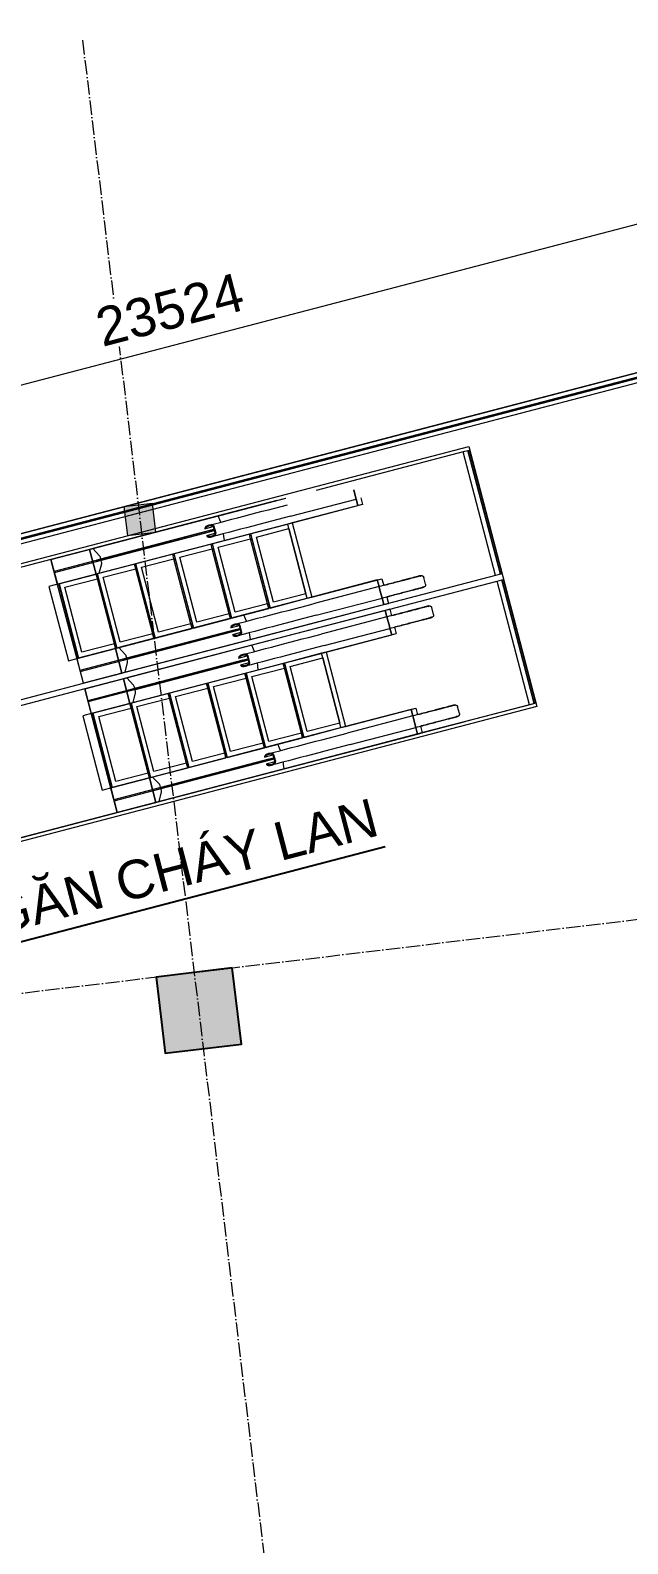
# Model space of a CAD drawing. Header units: millimetres. Extents: x -20211 to 105142, y -25405 to 48204.
# Drawn here: x 56658 to 62880, y 23342 to 39103 of the extents above; entities that cross this region are included whole.
import ezdxf

# ---------------------------------------------------------------- set-up
doc = ezdxf.new("R2010")
doc.units = ezdxf.units.MM
doc.linetypes.add('Grid Line', pattern=[4.2, 3, -0.6, 0, -0.6])
doc.layers.get('Defpoints').update_dxf_attribs({"color": 230})
for name, color, linetype, lineweight in [('CHU', 181, 'Continuous', 5), ('CUA', 31, 'Continuous', 9), ('DIM', 1, 'Continuous', 5), ('NET-CAT', 3, 'Continuous', 15), ('NET-THAY', 2, 'Continuous', 9), ('THIET-BI-1', 26, 'Continuous', 5), ('TRUC', 225, 'Continuous', 5), ('X-COT HAM$0$LC.HA', 8, 'Continuous', 9)]:
    doc.layers.add(name, color=color, linetype=linetype, lineweight=lineweight)
doc.styles.add('Arial_3', font='arial_0.ttf', dxfattribs={"height": 400})
doc.styles.add('TA1', font='arial_0.ttf')
doc.dimstyles.new('D_200_KTx2', dxfattribs={"dimtxt": 400, "dimasz": 300, "dimexe": 300, "dimexo": 300, "dimgap": 160, "dimtad": 1, "dimdec": 0, "dimzin": 9, "dimtxsty": 'TA1', "dimblk": 'ARCHTICK', "dimcen": 1, "dimdle": 300, "dimclrd": 256, "dimclre": 256, "dimclrt": 7, "dimadec": 0, "dimazin": 0, "dimtfac": 1, "dimtdec": 0, "dimtix": 1, "dimtmove": 1, "dimatfit": 3, "dimldrblk": 'ARCHTICK', "dimfxl": 0, "dimtolj": 1, "dimtzin": 0, "dimlwd": -1, "dimlwe": -1, "dimarcsym": 0})

# ---------------------------------------------------------------- blocks, each defined once
blk = doc.blocks.new('_ARCHTICK')
at = {"color": 0, "linetype": 'ByBlock', "const_width": 0.15}
blk.add_lwpolyline([(-0.5, -0.5), (0.5, 0.5)], dxfattribs=at)
blk = doc.blocks.new('*D75')
at = {"layer": 'Defpoints', "color": 0, "transparency": 16777216}
for p in [(69582, 38813), (69961, 37362), (47201, 31415)]:
    blk.add_point(p, dxfattribs=at)
at = {"layer": 'DIM', "transparency": 16777216}
for p, q in [((69885, 37652), (69506, 39103)), ((46532, 32790), (69872, 38889)), ((47125, 31705), (46746, 33156))]:
    blk.add_line(p, q, dxfattribs=at)
at = {"layer": 'DIM', "transparency": 16777216, "xscale": 300, "yscale": 300, "zscale": 300}
for p, rotation in [((69582, 38813), 14.6428708967525), ((46822, 32866), 194.6428708967525)]:
    blk.add_blockref('_ARCHTICK', p, dxfattribs=dict(at, rotation=rotation))
at = {"layer": 'DIM', "color": 7, "transparency": 16777216, "insert": (58110, 36192), "char_height": 400, "attachment_point": 5, "rotation": 14.6429, "style": 'TA1', "bg_fill": 3, "box_fill_scale": 1.1, "bg_fill_color": 256, "bg_fill_true_color": 13158600, "bg_fill_transparency": 0}
blk.add_mtext('\\A1;23524', dxfattribs=at)
blk = doc.blocks.new('escalator')
for p, q in [((8493, -38), (7385, -38)), ((8493, -1370), (8493, -38)), ((8493, -38), (10572, -38)), ((8909, -38), (8493, -38)), ((8493, -38), (8493, -303)), ((8909, -303), (8909, -38)), ((8909, -38), (8909, -303)), ((8944, -38), (8909, -38)), ((8993, -130), (8944, -38)), ((10291, -38), (8944, -38)), ((8997, -163), (8997, -145)), ((10124, -134), (10134, -134)), ((10134, -134), (10214, -134)), ((10214, -134), (10214, -208)), ((10225, -208), (10225, -134)), ((10925, -38), (10291, -38)), ((10572, -38), (11021, -38)), ((10972, -38), (11021, -38)), ((10972, -38), (10972, -38)), ((11021, -38), (11021, -38)), ((11350, -38), (11799, -38)), ((11727, -134), (11727, -208)), ((11727, -208), (11727, -134)), ((11750, -38), (11799, -38)), ((11799, -38), (12949, -38)), ((12931, -1370), (12931, -38)), ((12949, -38), (13000, -38)), ((12982, -38), (12982, -1370)), ((12982, -1370), (12982, -38)), ((13000, -1370), (13000, -38)), ((13000, -38), (13000, -1370)), ((8507, -304), (8402, -304)), ((8402, -304), (8402, -1104)), ((10162, -166), (8493, -166)), ((8493, -166), (8493, -176)), ((8493, -176), (10162, -176)), ((8493, -303), (8909, -303)), ((8507, -1104), (8507, -304)), ((8910, -304), (8510, -304)), ((8510, -304), (8510, -1104)), ((8909, -303), (8944, -303)), ((8910, -304), (8922, -304)), ((8910, -354), (8910, -304)), ((9322, -304), (8922, -304)), ((8922, -304), (8922, -1104)), ((8923, -1104), (8923, -304)), ((8944, -303), (8993, -213)), ((8944, -303), (10291, -303)), ((8957, -178), (8957, -163)), ((8957, -163), (8997, -163)), ((8997, -178), (8957, -178)), ((8997, -163), (10214, -163)), ((8997, -197), (8997, -178)), ((10214, -178), (8997, -178)), ((9322, -304), (9334, -304)), ((9322, -354), (9322, -304)), ((9734, -304), (9334, -304)), ((9334, -304), (9334, -1104)), ((9336, -1104), (9336, -304)), ((9734, -304), (9747, -304)), ((9734, -354), (9734, -304)), ((10147, -304), (9747, -304)), ((9747, -304), (9747, -1104)), ((9748, -1104), (9748, -304)), ((10134, -208), (10124, -208)), ((10214, -208), (10134, -208)), ((10147, -304), (10159, -304)), ((10147, -354), (10147, -304)), ((10559, -304), (10159, -304)), ((10159, -304), (10159, -1104)), ((10161, -1104), (10161, -304)), ((10162, -176), (10162, -166)), ((10162, -166), (10213, -166)), ((10213, -176), (10162, -176)), ((10291, -303), (10925, -303)), ((10559, -304), (10572, -304)), ((10559, -354), (10559, -304)), ((10972, -304), (10572, -304)), ((10572, -304), (10572, -1104)), ((10573, -1104), (10573, -304)), ((10925, -303), (11727, -303)), ((11021, -304), (10972, -304)), ((10972, -354), (10972, -304)), ((11019, -233), (11727, -233)), ((11777, -304), (11021, -304)), ((11021, -304), (11021, -1104)), ((11727, -208), (11727, -233)), ((11727, -233), (11727, -208)), ((11727, -233), (11727, -303)), ((11727, -303), (11727, -233)), ((11777, -303), (11727, -303)), ((11777, -232), (11777, -303)), ((8560, -1054), (8560, -354)), ((8560, -354), (8910, -354)), ((8910, -1054), (8910, -354)), ((8972, -1054), (8972, -354)), ((8972, -354), (9322, -354)), ((9322, -1054), (9322, -354)), ((9385, -1054), (9385, -354)), ((9385, -354), (9734, -354)), ((9734, -1054), (9734, -354)), ((9797, -1054), (9797, -354)), ((9797, -354), (10147, -354)), ((10147, -1054), (10147, -354)), ((10209, -1054), (10209, -354)), ((10209, -354), (10559, -354)), ((10559, -1054), (10559, -354)), ((10622, -1054), (10622, -354)), ((10622, -354), (10972, -354)), ((10972, -1054), (10972, -354)), ((10972, -354), (10972, -1054)), ((10972, -1054), (10972, -354)), ((8910, -1054), (8560, -1054)), ((8910, -1104), (8910, -1054)), ((9322, -1054), (8972, -1054)), ((9322, -1104), (9322, -1054)), ((9734, -1054), (9385, -1054)), ((9734, -1104), (9734, -1054)), ((10147, -1054), (9797, -1054)), ((10147, -1104), (10147, -1054)), ((10559, -1054), (10209, -1054)), ((10559, -1104), (10559, -1054)), ((10972, -1054), (10622, -1054)), ((10972, -1104), (10972, -1054)), ((8402, -1104), (8507, -1104)), ((8909, -1104), (8493, -1104)), ((8493, -1104), (8493, -1369)), ((10162, -1232), (8493, -1232)), ((8493, -1232), (8493, -1242)), ((8493, -1242), (10162, -1242)), ((8510, -1104), (8910, -1104)), ((8909, -1369), (8909, -1104)), ((8909, -1104), (8909, -1369)), ((8944, -1104), (8909, -1104)), ((8922, -1104), (8910, -1104)), ((8922, -1104), (9322, -1104)), ((8993, -1195), (8944, -1104)), ((10291, -1104), (8944, -1104)), ((8957, -1244), (8957, -1229)), ((8957, -1229), (8997, -1229)), ((8997, -1244), (8957, -1244)), ((8997, -1229), (8997, -1211)), ((8997, -1229), (10214, -1229)), ((8997, -1263), (8997, -1244)), ((10214, -1244), (8997, -1244)), ((9334, -1104), (9322, -1104)), ((9334, -1104), (9734, -1104)), ((9747, -1104), (9734, -1104)), ((9747, -1104), (10147, -1104)), ((10124, -1200), (10134, -1200)), ((10134, -1200), (10214, -1200)), ((10159, -1104), (10147, -1104)), ((10159, -1104), (10559, -1104)), ((10162, -1242), (10162, -1232)), ((10162, -1232), (10213, -1232)), ((10213, -1242), (10162, -1242)), ((10214, -1200), (10214, -1274)), ((10225, -1274), (10225, -1200)), ((10925, -1104), (10291, -1104)), ((10572, -1104), (10559, -1104)), ((10572, -1104), (10972, -1104)), ((11727, -1104), (10925, -1104)), ((10972, -1104), (11021, -1104)), ((11727, -1175), (11019, -1175)), ((11021, -1104), (11762, -1104)), ((11727, -1104), (11727, -1175)), ((11727, -1175), (11727, -1104)), ((11727, -1104), (11777, -1104)), ((11727, -1175), (11727, -1200)), ((11727, -1200), (11727, -1175)), ((11727, -1200), (11727, -1274)), ((11727, -1274), (11727, -1200)), ((11777, -1104), (11777, -1176)), ((12202, -1274), (12202, -1200)), ((7385, -1370), (8493, -1370)), ((8493, -1369), (8909, -1369)), ((10572, -1370), (8493, -1370)), ((8909, -1369), (8944, -1369)), ((8944, -1369), (8993, -1278)), ((8944, -1369), (10291, -1369)), ((10134, -1274), (10124, -1274)), ((10214, -1274), (10134, -1274)), ((10291, -1369), (10925, -1369)), ((11762, -1370), (10572, -1370)), ((10925, -1369), (11727, -1369)), ((11019, -1299), (11727, -1299)), ((11727, -1274), (11727, -1299)), ((11727, -1299), (11727, -1274)), ((11727, -1299), (11727, -1369)), ((11727, -1369), (11727, -1299)), ((11727, -1369), (11777, -1369)), ((12931, -1370), (11762, -1370)), ((11777, -1301), (11777, -1369)), ((12982, -1370), (12931, -1370)), ((13000, -1370), (12982, -1370)), ((8493, -1430), (7385, -1430)), ((8493, -2762), (8493, -1430)), ((8493, -1430), (10572, -1430)), ((8909, -1431), (8493, -1431)), ((8493, -1431), (8493, -1696)), ((10162, -1558), (8493, -1558)), ((8493, -1558), (8493, -1568)), ((8493, -1568), (10162, -1568)), ((8909, -1696), (8909, -1431)), ((8909, -1431), (8909, -1696)), ((8944, -1431), (8909, -1431)), ((8993, -1522), (8944, -1431)), ((10291, -1431), (8944, -1431)), ((8957, -1571), (8957, -1556)), ((8957, -1556), (8997, -1556)), ((8997, -1571), (8957, -1571)), ((8997, -1556), (8997, -1537)), ((8997, -1556), (10214, -1556)), ((8997, -1589), (8997, -1571)), ((10214, -1571), (8997, -1571)), ((10124, -1526), (10134, -1526)), ((10134, -1526), (10214, -1526)), ((10162, -1568), (10162, -1558)), ((10162, -1558), (10213, -1558)), ((10213, -1568), (10162, -1568)), ((10214, -1526), (10214, -1600)), ((10225, -1600), (10225, -1526)), ((10925, -1431), (10291, -1431)), ((10572, -1430), (11762, -1430)), ((11727, -1431), (10925, -1431)), ((11727, -1501), (11019, -1501)), ((11727, -1431), (11727, -1501)), ((11727, -1501), (11727, -1431)), ((11777, -1431), (11727, -1431)), ((11727, -1501), (11727, -1526)), ((11727, -1526), (11727, -1501)), ((11727, -1526), (11727, -1600)), ((11727, -1600), (11727, -1526)), ((11762, -1430), (12931, -1430)), ((11777, -1431), (11777, -1502)), ((12202, -1600), (12202, -1526)), ((12931, -1430), (12982, -1430)), ((12931, -2762), (12931, -1430)), ((12982, -1430), (12982, -2762)), ((12982, -2762), (12982, -1430)), ((12982, -1430), (13000, -1430)), ((13000, -2762), (13000, -1430)), ((13000, -1430), (13000, -2762)), ((8507, -1696), (8402, -1696)), ((8402, -1696), (8402, -2496)), ((8493, -1696), (8909, -1696)), ((8507, -2496), (8507, -1696)), ((8910, -1696), (8510, -1696)), ((8510, -1696), (8510, -2496)), ((8909, -1696), (8944, -1696)), ((8910, -1696), (8922, -1696)), ((8910, -1746), (8910, -1696)), ((9322, -1696), (8922, -1696)), ((8922, -1696), (8922, -2496)), ((8923, -2496), (8923, -1696)), ((8944, -1696), (8993, -1605)), ((8944, -1696), (10291, -1696)), ((9322, -1696), (9334, -1696)), ((9322, -1746), (9322, -1696)), ((9734, -1696), (9334, -1696)), ((9334, -1696), (9334, -2496)), ((9336, -2496), (9336, -1696)), ((9734, -1696), (9747, -1696)), ((9734, -1746), (9734, -1696)), ((10147, -1696), (9747, -1696)), ((9747, -1696), (9747, -2496)), ((9748, -2496), (9748, -1696)), ((10134, -1600), (10124, -1600)), ((10214, -1600), (10134, -1600)), ((10147, -1696), (10159, -1696)), ((10147, -1746), (10147, -1696)), ((10559, -1696), (10159, -1696)), ((10159, -1696), (10159, -2496)), ((10161, -2496), (10161, -1696)), ((10291, -1696), (10925, -1696)), ((10559, -1696), (10572, -1696)), ((10559, -1746), (10559, -1696)), ((10972, -1696), (10572, -1696)), ((10572, -1696), (10572, -2496)), ((10573, -2496), (10573, -1696)), ((10925, -1696), (11727, -1696)), ((11021, -1696), (10972, -1696)), ((10972, -1746), (10972, -1696)), ((11019, -1625), (11727, -1625)), ((11762, -1696), (11021, -1696)), ((11021, -1696), (11021, -2496)), ((11727, -1600), (11727, -1625)), ((11727, -1625), (11727, -1600)), ((11727, -1625), (11727, -1696)), ((11727, -1696), (11727, -1625)), ((11777, -1696), (11727, -1696)), ((11777, -1624), (11777, -1696)), ((8560, -2446), (8560, -1746)), ((8560, -1746), (8910, -1746)), ((8910, -2446), (8910, -1746)), ((8972, -2446), (8972, -1746)), ((8972, -1746), (9322, -1746)), ((9322, -2446), (9322, -1746)), ((9385, -2446), (9385, -1746)), ((9385, -1746), (9734, -1746)), ((9734, -2446), (9734, -1746)), ((9797, -2446), (9797, -1746)), ((9797, -1746), (10147, -1746)), ((10147, -2446), (10147, -1746)), ((10209, -2446), (10209, -1746)), ((10209, -1746), (10559, -1746)), ((10559, -2446), (10559, -1746)), ((10622, -2446), (10622, -1746)), ((10622, -1746), (10972, -1746)), ((10972, -2446), (10972, -1746)), ((10972, -1746), (10972, -2446)), ((10972, -2446), (10972, -1746)), ((8402, -2496), (8507, -2496)), ((8909, -2497), (8493, -2497)), ((8493, -2497), (8493, -2762)), ((8510, -2496), (8910, -2496)), ((8910, -2446), (8560, -2446)), ((8909, -2762), (8909, -2497)), ((8909, -2497), (8909, -2762)), ((8944, -2497), (8909, -2497)), ((8910, -2496), (8910, -2446)), ((8922, -2496), (8910, -2496)), ((8922, -2496), (9322, -2496)), ((8993, -2587), (8944, -2497)), ((10291, -2497), (8944, -2497)), ((9322, -2446), (8972, -2446)), ((9322, -2496), (9322, -2446)), ((9334, -2496), (9322, -2496)), ((9334, -2496), (9734, -2496)), ((9734, -2446), (9385, -2446)), ((9734, -2496), (9734, -2446)), ((9747, -2496), (9734, -2496)), ((9747, -2496), (10147, -2496)), ((10147, -2446), (9797, -2446)), ((10147, -2496), (10147, -2446)), ((10159, -2496), (10147, -2496)), ((10159, -2496), (10559, -2496)), ((10559, -2446), (10209, -2446)), ((10925, -2497), (10291, -2497)), ((10559, -2496), (10559, -2446)), ((10572, -2496), (10559, -2496)), ((10572, -2496), (10972, -2496)), ((10972, -2446), (10622, -2446)), ((11727, -2497), (10925, -2497)), ((10972, -2496), (10972, -2446)), ((10972, -2496), (11021, -2496)), ((11021, -2496), (11777, -2496)), ((11727, -2497), (11727, -2567)), ((11727, -2567), (11727, -2497)), ((11727, -2497), (11777, -2497)), ((11777, -2497), (11777, -2568)), ((10162, -2624), (8493, -2624)), ((8493, -2624), (8493, -2634)), ((8493, -2634), (10162, -2634)), ((8944, -2762), (8993, -2670)), ((8957, -2637), (8957, -2622)), ((8957, -2622), (8997, -2622)), ((8997, -2637), (8957, -2637)), ((8997, -2622), (8997, -2603)), ((8997, -2622), (10214, -2622)), ((8997, -2655), (8997, -2637)), ((10214, -2637), (8997, -2637)), ((10124, -2592), (10134, -2592)), ((10134, -2666), (10124, -2666)), ((10134, -2592), (10214, -2592)), ((10214, -2666), (10134, -2666)), ((10162, -2634), (10162, -2624)), ((10162, -2624), (10213, -2624)), ((10213, -2634), (10162, -2634)), ((10214, -2592), (10214, -2666)), ((10225, -2666), (10225, -2592)), ((11727, -2567), (11019, -2567)), ((11727, -2567), (11727, -2592)), ((11727, -2592), (11727, -2567)), ((11727, -2592), (11727, -2666)), ((11727, -2666), (11727, -2592)), ((11727, -2666), (11727, -2691)), ((11727, -2691), (11727, -2666)), ((12202, -2666), (12202, -2592)), ((11350, -2762), (2690, -2762)), ((7385, -2762), (8493, -2762)), ((10572, -2762), (8493, -2762)), ((8493, -2762), (8909, -2762)), ((8909, -2762), (8944, -2762)), ((8944, -2762), (10291, -2762)), ((10291, -2762), (10925, -2762)), ((11021, -2762), (10572, -2762)), ((10925, -2762), (11727, -2762)), ((11021, -2762), (10972, -2762)), ((10972, -2762), (10972, -2762)), ((11019, -2691), (11727, -2691)), ((12931, -2762), (11021, -2762)), ((11021, -2762), (11021, -2762)), ((11799, -2762), (11350, -2762)), ((11727, -2691), (11727, -2762)), ((11727, -2762), (11727, -2691)), ((11727, -2762), (11777, -2762)), ((11799, -2762), (11750, -2762)), ((11777, -2690), (11777, -2762)), ((12949, -2762), (11799, -2762)), ((12982, -2762), (12931, -2762)), ((13000, -2762), (12949, -2762))]:
    blk.add_line(p, q)
at = {"flags": 128}
for points in [[(8997, -145), (8996, -137), (8993, -130)], [(10173, -109), (10233, -109), (10294, -109), (10356, -109), (10420, -109), (10484, -109), (10549, -109), (10615, -109), (10681, -109), (10748, -109), (10816, -109), (10884, -109), (10952, -109), (11019, -109)], [(10301, -110), (10297, -84), (10291, -38)], [(8993, -213), (8996, -205), (8997, -197)], [(11019, -233), (10951, -233), (10883, -233), (10815, -233), (10748, -233), (10681, -233), (10614, -233), (10548, -233), (10483, -233), (10419, -233), (10356, -233), (10293, -233), (10232, -233), (10173, -233)], [(10291, -303), (10297, -258), (10301, -232)], [(8997, -1211), (8996, -1203), (8993, -1195)], [(10173, -1175), (10233, -1175), (10294, -1175), (10356, -1175), (10420, -1175), (10484, -1175), (10549, -1175), (10615, -1175), (10681, -1175), (10748, -1175), (10816, -1175), (10884, -1175), (10952, -1175), (11019, -1175)], [(10301, -1176), (10297, -1150), (10291, -1104)], [(12177, -1175), (12177, -1175), (12176, -1175), (12174, -1175), (12172, -1175), (12168, -1175), (12164, -1175), (12160, -1175), (12155, -1175), (12149, -1175), (12142, -1175), (12135, -1175), (12127, -1175), (12118, -1175), (12109, -1175), (12099, -1175), (12088, -1175), (12077, -1175), (12066, -1175), (12054, -1175), (12041, -1175), (12028, -1175), (12014, -1175), (12000, -1175), (11985, -1175), (11971, -1175), (11955, -1175), (11939, -1175), (11923, -1175), (11907, -1175), (11890, -1175), (11874, -1175), (11856, -1175), (11839, -1175), (11822, -1175), (11804, -1175), (11786, -1175), (11768, -1175), (11750, -1175), (11732, -1175), (11727, -1175)], [(11777, -1175), (11781, -1175), (11799, -1175), (11817, -1175), (11834, -1175), (11852, -1175), (11869, -1175), (11886, -1175), (11903, -1175), (11919, -1175), (11935, -1175), (11951, -1175), (11966, -1175), (11981, -1175), (11996, -1175), (12010, -1175), (12024, -1175), (12037, -1175), (12050, -1175), (12062, -1175), (12074, -1175), (12085, -1175), (12096, -1175), (12106, -1175), (12115, -1175), (12124, -1175), (12132, -1175), (12140, -1175), (12147, -1175), (12153, -1175), (12158, -1175), (12163, -1175), (12167, -1175), (12171, -1175), (12174, -1175), (12176, -1175), (12177, -1175), (12177, -1175), (12177, -1175)], [(12177, -1180), (12177, -1180), (12176, -1180), (12175, -1180), (12174, -1181), (12173, -1181), (12173, -1181), (12172, -1181), (12171, -1181), (12170, -1182), (12170, -1182), (12169, -1182), (12168, -1183)], [(12177, -1175), (12178, -1175), (12179, -1175), (12180, -1175), (12181, -1176), (12182, -1176), (12183, -1176), (12184, -1176), (12185, -1177), (12186, -1177), (12187, -1177), (12188, -1178), (12189, -1178), (12190, -1179), (12191, -1179), (12191, -1180), (12192, -1180), (12193, -1181), (12194, -1181), (12195, -1182), (12195, -1183), (12196, -1184), (12197, -1184), (12197, -1185), (12198, -1186), (12198, -1187), (12199, -1188), (12199, -1188), (12200, -1189), (12200, -1190), (12201, -1191), (12201, -1192), (12201, -1193), (12202, -1194), (12202, -1195), (12202, -1196), (12202, -1197), (12202, -1198), (12202, -1199), (12202, -1200), (12202, -1200)], [(8993, -1278), (8996, -1271), (8997, -1263)], [(11019, -1299), (10951, -1299), (10883, -1299), (10815, -1299), (10748, -1299), (10681, -1299), (10614, -1299), (10548, -1299), (10483, -1299), (10419, -1299), (10356, -1299), (10293, -1299), (10232, -1299), (10173, -1299)], [(10291, -1369), (10297, -1324), (10301, -1298)], [(11727, -1299), (11745, -1299), (11763, -1299), (11781, -1299), (11799, -1299), (11817, -1299), (11834, -1299), (11852, -1299), (11869, -1299), (11886, -1299), (11903, -1299), (11919, -1299), (11935, -1299), (11951, -1299), (11966, -1299), (11981, -1299), (11996, -1299), (12010, -1299), (12024, -1299), (12037, -1299), (12050, -1299), (12062, -1299), (12074, -1299), (12085, -1299), (12096, -1299), (12106, -1299), (12115, -1299), (12124, -1299), (12132, -1299), (12140, -1299), (12147, -1299), (12153, -1299), (12158, -1299), (12163, -1299), (12167, -1299), (12171, -1299), (12174, -1299), (12176, -1299), (12177, -1299), (12177, -1299), (12177, -1299)], [(12177, -1299), (12177, -1299), (12176, -1299), (12174, -1299), (12172, -1299), (12168, -1299), (12164, -1299), (12160, -1299), (12155, -1299), (12149, -1299), (12142, -1299), (12135, -1299), (12127, -1299), (12118, -1299), (12109, -1299), (12099, -1299), (12088, -1299), (12077, -1299), (12066, -1299), (12054, -1299), (12041, -1299), (12028, -1299), (12014, -1299), (12000, -1299), (11985, -1299), (11971, -1299), (11955, -1299), (11939, -1299), (11923, -1299), (11907, -1299), (11890, -1299), (11874, -1299), (11856, -1299), (11839, -1299), (11822, -1299), (11804, -1299), (11786, -1299), (11777, -1299)], [(12168, -1291), (12169, -1292), (12169, -1292), (12170, -1292), (12171, -1293), (12172, -1293), (12172, -1293), (12173, -1293), (12174, -1293), (12175, -1294), (12176, -1294), (12176, -1294), (12177, -1294), (12177, -1294)], [(12202, -1274), (12202, -1275), (12202, -1276), (12202, -1277), (12202, -1278), (12202, -1279), (12202, -1280), (12201, -1281), (12201, -1282), (12201, -1283), (12200, -1284), (12200, -1284), (12200, -1285), (12199, -1286), (12199, -1287), (12198, -1288), (12197, -1289), (12197, -1290), (12196, -1290), (12195, -1291), (12195, -1292), (12194, -1292), (12193, -1293), (12193, -1294), (12192, -1294), (12191, -1295), (12190, -1295), (12189, -1296), (12188, -1296), (12187, -1297), (12186, -1297), (12185, -1297), (12185, -1298), (12184, -1298), (12183, -1298), (12182, -1298), (12181, -1299), (12180, -1299), (12179, -1299), (12178, -1299), (12177, -1299)], [(8997, -1537), (8996, -1529), (8993, -1522)], [(10173, -1501), (10233, -1501), (10294, -1501), (10356, -1501), (10420, -1501), (10484, -1501), (10549, -1501), (10615, -1501), (10681, -1501), (10748, -1501), (10816, -1501), (10884, -1501), (10952, -1501), (11019, -1501)], [(10301, -1502), (10297, -1476), (10291, -1431)], [(12177, -1501), (12177, -1501), (12176, -1501), (12174, -1501), (12172, -1501), (12168, -1501), (12164, -1501), (12160, -1501), (12155, -1501), (12149, -1501), (12142, -1501), (12135, -1501), (12127, -1501), (12118, -1501), (12109, -1501), (12099, -1501), (12088, -1501), (12077, -1501), (12066, -1501), (12054, -1501), (12041, -1501), (12028, -1501), (12014, -1501), (12000, -1501), (11985, -1501), (11971, -1501), (11955, -1501), (11939, -1501), (11923, -1501), (11907, -1501), (11890, -1501), (11874, -1501), (11856, -1501), (11839, -1501), (11822, -1501), (11804, -1501), (11786, -1501), (11768, -1501), (11750, -1501), (11732, -1501), (11727, -1501)], [(11777, -1501), (11781, -1501), (11799, -1501), (11817, -1501), (11834, -1501), (11852, -1501), (11869, -1501), (11886, -1501), (11903, -1501), (11919, -1501), (11935, -1501), (11951, -1501), (11966, -1501), (11981, -1501), (11996, -1501), (12010, -1501), (12024, -1501), (12037, -1501), (12050, -1501), (12062, -1501), (12074, -1501), (12085, -1501), (12096, -1501), (12106, -1501), (12115, -1501), (12124, -1501), (12132, -1501), (12140, -1501), (12147, -1501), (12153, -1501), (12158, -1501), (12163, -1501), (12167, -1501), (12171, -1501), (12174, -1501), (12176, -1501), (12177, -1501), (12177, -1501), (12177, -1501)], [(12177, -1506), (12177, -1506), (12176, -1506), (12175, -1506), (12174, -1506), (12173, -1507), (12173, -1507), (12172, -1507), (12171, -1507), (12170, -1508), (12170, -1508), (12169, -1508), (12168, -1508), (12167, -1509)], [(12177, -1501), (12178, -1501), (12179, -1501), (12180, -1501), (12181, -1502), (12182, -1502), (12183, -1502), (12184, -1502), (12185, -1503), (12186, -1503), (12187, -1503), (12188, -1504), (12189, -1504), (12190, -1505), (12191, -1505), (12191, -1506), (12192, -1506), (12193, -1507), (12194, -1507), (12195, -1508), (12195, -1509), (12196, -1510), (12197, -1510), (12197, -1511), (12198, -1512), (12198, -1513), (12199, -1514), (12199, -1514), (12200, -1515), (12200, -1516), (12201, -1517), (12201, -1518), (12201, -1519), (12202, -1520), (12202, -1521), (12202, -1522), (12202, -1523), (12202, -1524), (12202, -1525), (12202, -1526), (12202, -1526)], [(8993, -1605), (8996, -1597), (8997, -1589)], [(11019, -1625), (10951, -1625), (10883, -1625), (10815, -1625), (10748, -1625), (10681, -1625), (10614, -1625), (10548, -1625), (10483, -1625), (10419, -1625), (10356, -1625), (10293, -1625), (10232, -1625), (10173, -1625)], [(10291, -1696), (10297, -1650), (10301, -1624)], [(11727, -1625), (11745, -1625), (11763, -1625), (11781, -1625), (11799, -1625), (11817, -1625), (11834, -1625), (11852, -1625), (11869, -1625), (11886, -1625), (11903, -1625), (11919, -1625), (11935, -1625), (11951, -1625), (11966, -1625), (11981, -1625), (11996, -1625), (12010, -1625), (12024, -1625), (12037, -1625), (12050, -1625), (12062, -1625), (12074, -1625), (12085, -1625), (12096, -1625), (12106, -1625), (12115, -1625), (12124, -1625), (12132, -1625), (12140, -1625), (12147, -1625), (12153, -1625), (12158, -1625), (12163, -1625), (12167, -1625), (12171, -1625), (12174, -1625), (12176, -1625), (12177, -1625), (12177, -1625), (12177, -1625)], [(12177, -1625), (12177, -1625), (12176, -1625), (12174, -1625), (12172, -1625), (12168, -1625), (12164, -1625), (12160, -1625), (12155, -1625), (12149, -1625), (12142, -1625), (12135, -1625), (12127, -1625), (12118, -1625), (12109, -1625), (12099, -1625), (12088, -1625), (12077, -1625), (12066, -1625), (12054, -1625), (12041, -1625), (12028, -1625), (12014, -1625), (12000, -1625), (11985, -1625), (11971, -1625), (11955, -1625), (11939, -1625), (11923, -1625), (11907, -1625), (11890, -1625), (11874, -1625), (11856, -1625), (11839, -1625), (11822, -1625), (11804, -1625), (11786, -1625), (11777, -1625)], [(12168, -1617), (12169, -1618), (12169, -1618), (12170, -1618), (12171, -1619), (12172, -1619), (12172, -1619), (12173, -1619), (12174, -1619), (12175, -1620), (12176, -1620), (12176, -1620), (12177, -1620), (12177, -1620)], [(12202, -1600), (12202, -1601), (12202, -1602), (12202, -1603), (12202, -1604), (12202, -1605), (12202, -1606), (12201, -1607), (12201, -1608), (12201, -1609), (12200, -1610), (12200, -1610), (12200, -1611), (12199, -1612), (12199, -1613), (12198, -1614), (12197, -1615), (12197, -1615), (12196, -1616), (12195, -1617), (12195, -1618), (12194, -1618), (12193, -1619), (12192, -1620), (12192, -1620), (12191, -1621), (12190, -1621), (12189, -1622), (12188, -1622), (12187, -1623), (12186, -1623), (12185, -1623), (12185, -1624), (12184, -1624), (12183, -1624), (12182, -1624), (12181, -1625), (12180, -1625), (12179, -1625), (12178, -1625), (12177, -1625)], [(10301, -2568), (10297, -2542), (10291, -2497)], [(8997, -2603), (8996, -2595), (8993, -2587)], [(8993, -2670), (8996, -2663), (8997, -2655)], [(10173, -2567), (10233, -2567), (10294, -2567), (10356, -2567), (10420, -2567), (10484, -2567), (10549, -2567), (10615, -2567), (10681, -2567), (10748, -2567), (10816, -2567), (10884, -2567), (10952, -2567), (11019, -2567)], [(12177, -2567), (12177, -2567), (12176, -2567), (12174, -2567), (12172, -2567), (12168, -2567), (12164, -2567), (12160, -2567), (12155, -2567), (12149, -2567), (12142, -2567), (12135, -2567), (12127, -2567), (12118, -2567), (12109, -2567), (12099, -2567), (12088, -2567), (12077, -2567), (12066, -2567), (12054, -2567), (12041, -2567), (12028, -2567), (12014, -2567), (12000, -2567), (11985, -2567), (11971, -2567), (11955, -2567), (11939, -2567), (11923, -2567), (11907, -2567), (11890, -2567), (11874, -2567), (11856, -2567), (11839, -2567), (11822, -2567), (11804, -2567), (11786, -2567), (11768, -2567), (11750, -2567), (11732, -2567), (11727, -2567)], [(11777, -2567), (11781, -2567), (11799, -2567), (11817, -2567), (11834, -2567), (11852, -2567), (11869, -2567), (11886, -2567), (11903, -2567), (11919, -2567), (11935, -2567), (11951, -2567), (11966, -2567), (11981, -2567), (11996, -2567), (12010, -2567), (12024, -2567), (12037, -2567), (12050, -2567), (12062, -2567), (12074, -2567), (12085, -2567), (12096, -2567), (12106, -2567), (12115, -2567), (12124, -2567), (12132, -2567), (12140, -2567), (12147, -2567), (12153, -2567), (12158, -2567), (12163, -2567)], [(12163, -2567), (12167, -2567), (12171, -2567), (12174, -2567), (12176, -2567), (12177, -2567), (12177, -2567), (12177, -2567)], [(12177, -2572), (12177, -2572), (12176, -2572), (12175, -2572), (12174, -2573), (12173, -2573), (12173, -2573), (12172, -2573), (12171, -2573), (12170, -2574), (12170, -2574), (12169, -2574), (12168, -2575)], [(12177, -2567), (12178, -2567), (12179, -2567), (12180, -2567), (12181, -2568), (12182, -2568), (12183, -2568), (12184, -2568), (12185, -2569), (12186, -2569), (12187, -2569), (12188, -2570), (12189, -2570), (12190, -2571), (12191, -2571), (12191, -2572), (12192, -2572), (12193, -2573), (12194, -2573), (12195, -2574), (12195, -2575), (12196, -2576), (12197, -2576), (12197, -2577), (12198, -2578), (12198, -2579), (12199, -2580), (12199, -2580), (12200, -2581), (12200, -2582), (12201, -2583), (12201, -2584), (12201, -2585), (12202, -2586), (12202, -2587), (12202, -2588), (12202, -2589), (12202, -2590), (12202, -2591), (12202, -2592), (12202, -2592)], [(12202, -2666), (12202, -2667), (12202, -2668), (12202, -2669), (12202, -2670), (12202, -2671), (12202, -2672), (12201, -2673), (12201, -2674), (12201, -2675), (12200, -2676), (12200, -2676), (12200, -2677), (12199, -2678), (12199, -2679), (12198, -2680), (12197, -2681), (12197, -2682), (12196, -2682), (12195, -2683), (12195, -2684), (12194, -2684), (12193, -2685), (12193, -2686), (12192, -2686), (12191, -2687), (12190, -2687), (12189, -2688), (12188, -2688), (12187, -2689), (12186, -2689), (12185, -2689), (12185, -2690), (12184, -2690), (12183, -2690), (12182, -2690), (12181, -2691), (12180, -2691), (12179, -2691), (12178, -2691), (12177, -2691)], [(11019, -2691), (10951, -2691), (10883, -2691), (10815, -2691), (10748, -2691), (10681, -2691), (10614, -2691), (10548, -2691), (10483, -2691), (10419, -2691), (10356, -2691), (10293, -2691), (10232, -2691), (10173, -2691)], [(10291, -2762), (10297, -2716), (10301, -2690)], [(11727, -2691), (11745, -2691), (11763, -2691), (11781, -2691), (11799, -2691), (11817, -2691), (11834, -2691), (11852, -2691), (11869, -2691), (11886, -2691), (11903, -2691), (11919, -2691), (11935, -2691), (11951, -2691), (11966, -2691), (11981, -2691), (11996, -2691), (12010, -2691), (12024, -2691), (12037, -2691), (12050, -2691), (12062, -2691), (12074, -2691), (12085, -2691), (12096, -2691), (12106, -2691), (12115, -2691), (12124, -2691), (12132, -2691), (12140, -2691), (12147, -2691), (12153, -2691), (12158, -2691), (12163, -2691), (12167, -2691), (12171, -2691), (12174, -2691), (12176, -2691), (12177, -2691), (12177, -2691), (12177, -2691)], [(12177, -2691), (12177, -2691), (12176, -2691), (12174, -2691), (12172, -2691), (12168, -2691), (12164, -2691), (12160, -2691), (12155, -2691), (12149, -2691), (12142, -2691), (12135, -2691), (12127, -2691), (12118, -2691), (12109, -2691), (12099, -2691), (12088, -2691), (12077, -2691), (12066, -2691), (12054, -2691), (12041, -2691), (12028, -2691), (12014, -2691), (12000, -2691), (11985, -2691), (11971, -2691), (11955, -2691), (11939, -2691), (11923, -2691), (11907, -2691), (11890, -2691), (11874, -2691), (11856, -2691), (11839, -2691), (11822, -2691), (11804, -2691), (11786, -2691), (11777, -2691)], [(12168, -2683), (12169, -2684), (12169, -2684), (12170, -2684), (12171, -2685), (12172, -2685), (12172, -2685), (12173, -2685), (12174, -2685), (12175, -2686), (12176, -2686), (12176, -2686), (12177, -2686), (12177, -2686)]]:
    blk.add_lwpolyline(points, dxfattribs=at)
for points, knots in [([(10225, -134), (10224, -133), (10224, -131), (10222, -128), (10221, -125), (10220, -124), (10219, -123), (10218, -123), (10218, -122), (10217, -121), (10216, -120), (10213, -119), (10211, -117), (10209, -116), (10208, -116), (10207, -116), (10206, -115), (10205, -115), (10203, -114), (10201, -113), (10197, -112), (10194, -111), (10191, -111), (10186, -110), (10179, -109), (10170, -109), (10162, -110), (10157, -110), (10154, -111), (10152, -112), (10150, -112), (10147, -113), (10145, -114), (10143, -114), (10142, -115), (10141, -115), (10140, -115), (10139, -116), (10137, -117), (10135, -118), (10132, -120), (10131, -121), (10130, -122), (10130, -122), (10129, -123), (10128, -124), (10127, -125), (10126, -128), (10125, -131), (10124, -133), (10124, -134)], [0, 0, 0, 0, 0.027778, 0.055556, 0.083333, 0.097222, 0.104167, 0.111111, 0.118056, 0.125, 0.138889, 0.166667, 0.194444, 0.208333, 0.215278, 0.222222, 0.229167, 0.236111, 0.25, 0.277778, 0.305556, 0.333333, 0.361111, 0.388889, 0.444444, 0.555556, 0.611111, 0.638889, 0.666667, 0.680556, 0.694444, 0.722222, 0.75, 0.763889, 0.770833, 0.777778, 0.784722, 0.791667, 0.805556, 0.833333, 0.861111, 0.875, 0.881944, 0.888889, 0.895833, 0.902778, 0.916667, 0.944444, 0.972222, 1, 1, 1, 1]), ([(10134, -134), (10134, -133), (10134, -131), (10135, -129), (10136, -127), (10137, -126), (10138, -125), (10138, -125), (10139, -124), (10139, -124), (10140, -123), (10142, -121), (10144, -120), (10146, -120), (10147, -119), (10147, -119), (10148, -119), (10149, -118), (10150, -118), (10152, -117), (10155, -116), (10158, -116), (10160, -115), (10164, -115), (10170, -114), (10177, -114), (10184, -115), (10189, -116), (10192, -117), (10195, -117), (10197, -118), (10199, -119), (10199, -119), (10200, -119), (10201, -120), (10201, -120), (10203, -121), (10205, -122), (10207, -123), (10208, -124), (10209, -124), (10209, -125), (10210, -125), (10210, -126), (10211, -127), (10212, -129), (10213, -131), (10214, -133), (10214, -134)], [0, 0, 0, 0, 0.027778, 0.055556, 0.083333, 0.097222, 0.104167, 0.111111, 0.118056, 0.125, 0.138889, 0.166667, 0.194444, 0.208333, 0.215278, 0.222222, 0.229167, 0.236111, 0.25, 0.277778, 0.305556, 0.333333, 0.361111, 0.388889, 0.444444, 0.555556, 0.611111, 0.666667, 0.694444, 0.722222, 0.75, 0.763889, 0.770833, 0.777778, 0.784722, 0.791667, 0.805556, 0.833333, 0.861111, 0.875, 0.881944, 0.888889, 0.895833, 0.902778, 0.916667, 0.944444, 0.972222, 1, 1, 1, 1]), ([(10124, -208), (10124, -209), (10125, -211), (10126, -214), (10127, -217), (10128, -218), (10129, -219), (10130, -220), (10130, -220), (10131, -221), (10132, -222), (10135, -224), (10137, -225), (10139, -226), (10140, -226), (10141, -227), (10142, -227), (10143, -228), (10145, -228), (10147, -229), (10151, -230), (10154, -231), (10157, -231), (10162, -232), (10169, -233), (10178, -233), (10187, -232), (10193, -231), (10197, -230), (10201, -229), (10203, -228), (10205, -227), (10206, -227), (10207, -226), (10208, -226), (10209, -226), (10211, -225), (10213, -223), (10216, -222), (10217, -221), (10218, -220), (10218, -219), (10219, -219), (10220, -218), (10221, -217), (10222, -214), (10224, -211), (10224, -209), (10225, -208)], [0, 0, 0, 0, 0.027778, 0.055556, 0.083333, 0.097222, 0.104167, 0.111111, 0.118056, 0.125, 0.138889, 0.166667, 0.194444, 0.208333, 0.215278, 0.222222, 0.229167, 0.236111, 0.25, 0.277778, 0.305556, 0.333333, 0.361111, 0.388889, 0.444444, 0.555556, 0.611111, 0.666667, 0.694444, 0.722222, 0.75, 0.763889, 0.770833, 0.777778, 0.784722, 0.791667, 0.805556, 0.833333, 0.861111, 0.875, 0.881944, 0.888889, 0.895833, 0.902778, 0.916667, 0.944444, 0.972222, 1, 1, 1, 1]), ([(10214, -208), (10214, -209), (10213, -211), (10212, -213), (10211, -215), (10210, -216), (10210, -217), (10209, -217), (10209, -218), (10208, -218), (10207, -219), (10205, -220), (10203, -221), (10201, -222), (10201, -222), (10200, -223), (10199, -223), (10199, -223), (10197, -224), (10195, -225), (10192, -225), (10190, -226), (10187, -227), (10184, -227), (10177, -228), (10170, -228), (10164, -227), (10160, -227), (10158, -226), (10156, -226), (10155, -225), (10152, -225), (10150, -224), (10149, -224), (10148, -223), (10147, -223), (10147, -223), (10146, -222), (10144, -222), (10142, -221), (10140, -219), (10139, -218), (10139, -218), (10138, -217), (10138, -217), (10137, -216), (10136, -215), (10135, -213), (10134, -211), (10134, -209), (10134, -208)], [0, 0, 0, 0, 0.027778, 0.055556, 0.083333, 0.097222, 0.104167, 0.111111, 0.118056, 0.125, 0.138889, 0.166667, 0.194444, 0.208333, 0.215278, 0.222222, 0.229167, 0.236111, 0.25, 0.277778, 0.305556, 0.333333, 0.361111, 0.388889, 0.444444, 0.555556, 0.611111, 0.638889, 0.666667, 0.680556, 0.694444, 0.722222, 0.75, 0.763889, 0.770833, 0.777778, 0.784722, 0.791667, 0.805556, 0.833333, 0.861111, 0.875, 0.881944, 0.888889, 0.895833, 0.902778, 0.916667, 0.944444, 0.972222, 1, 1, 1, 1]), ([(10225, -1200), (10224, -1199), (10224, -1197), (10222, -1194), (10221, -1191), (10220, -1190), (10219, -1189), (10218, -1189), (10218, -1188), (10217, -1187), (10216, -1186), (10213, -1185), (10211, -1183), (10209, -1182), (10208, -1182), (10207, -1182), (10206, -1181), (10205, -1181), (10203, -1180), (10201, -1179), (10197, -1178), (10194, -1177), (10191, -1177), (10186, -1176), (10179, -1175), (10170, -1175), (10162, -1176), (10157, -1177), (10154, -1177), (10152, -1178), (10150, -1178), (10147, -1179), (10145, -1180), (10143, -1180), (10142, -1181), (10141, -1181), (10140, -1182), (10139, -1182), (10137, -1183), (10135, -1184), (10132, -1186), (10131, -1187), (10130, -1188), (10130, -1188), (10129, -1189), (10128, -1190), (10127, -1191), (10126, -1194), (10125, -1197), (10124, -1199), (10124, -1200)], [0, 0, 0, 0, 0.027778, 0.055556, 0.083333, 0.097222, 0.104167, 0.111111, 0.118056, 0.125, 0.138889, 0.166667, 0.194444, 0.208333, 0.215278, 0.222222, 0.229167, 0.236111, 0.25, 0.277778, 0.305556, 0.333333, 0.361111, 0.388889, 0.444444, 0.555556, 0.611111, 0.638889, 0.666667, 0.680556, 0.694444, 0.722222, 0.75, 0.763889, 0.770833, 0.777778, 0.784722, 0.791667, 0.805556, 0.833333, 0.861111, 0.875, 0.881944, 0.888889, 0.895833, 0.902778, 0.916667, 0.944444, 0.972222, 1, 1, 1, 1]), ([(10134, -1200), (10134, -1199), (10134, -1197), (10135, -1195), (10136, -1193), (10137, -1192), (10138, -1191), (10138, -1191), (10139, -1190), (10139, -1190), (10140, -1189), (10142, -1187), (10144, -1186), (10146, -1186), (10147, -1185), (10147, -1185), (10148, -1185), (10149, -1184), (10150, -1184), (10152, -1183), (10155, -1182), (10158, -1182), (10160, -1181), (10164, -1181), (10170, -1180), (10177, -1180), (10184, -1181), (10189, -1182), (10192, -1183), (10195, -1183), (10197, -1184), (10199, -1185), (10199, -1185), (10200, -1185), (10201, -1186), (10201, -1186), (10203, -1187), (10205, -1188), (10207, -1189), (10208, -1190), (10209, -1190), (10209, -1191), (10210, -1191), (10210, -1192), (10211, -1193), (10212, -1195), (10213, -1197), (10214, -1199), (10214, -1200)], [0, 0, 0, 0, 0.027778, 0.055556, 0.083333, 0.097222, 0.104167, 0.111111, 0.118056, 0.125, 0.138889, 0.166667, 0.194444, 0.208333, 0.215278, 0.222222, 0.229167, 0.236111, 0.25, 0.277778, 0.305556, 0.333333, 0.361111, 0.388889, 0.444444, 0.555556, 0.611111, 0.666667, 0.694444, 0.722222, 0.75, 0.763889, 0.770833, 0.777778, 0.784722, 0.791667, 0.805556, 0.833333, 0.861111, 0.875, 0.881944, 0.888889, 0.895833, 0.902778, 0.916667, 0.944444, 0.972222, 1, 1, 1, 1]), ([(10124, -1274), (10124, -1275), (10125, -1277), (10126, -1280), (10127, -1283), (10128, -1284), (10129, -1285), (10130, -1286), (10130, -1286), (10131, -1287), (10132, -1288), (10135, -1290), (10137, -1291), (10139, -1292), (10140, -1292), (10141, -1293), (10142, -1293), (10143, -1294), (10145, -1294), (10147, -1295), (10151, -1296), (10154, -1297), (10157, -1298), (10162, -1298), (10169, -1299), (10178, -1299), (10187, -1298), (10193, -1297), (10197, -1296), (10201, -1295), (10203, -1294), (10205, -1293), (10206, -1293), (10207, -1292), (10208, -1292), (10209, -1292), (10211, -1291), (10213, -1290), (10216, -1288), (10217, -1287), (10218, -1286), (10218, -1285), (10219, -1285), (10220, -1284), (10221, -1283), (10222, -1280), (10224, -1277), (10224, -1275), (10225, -1274)], [0, 0, 0, 0, 0.027778, 0.055556, 0.083333, 0.097222, 0.104167, 0.111111, 0.118056, 0.125, 0.138889, 0.166667, 0.194444, 0.208333, 0.215278, 0.222222, 0.229167, 0.236111, 0.25, 0.277778, 0.305556, 0.333333, 0.361111, 0.388889, 0.444444, 0.555556, 0.611111, 0.666667, 0.694444, 0.722222, 0.75, 0.763889, 0.770833, 0.777778, 0.784722, 0.791667, 0.805556, 0.833333, 0.861111, 0.875, 0.881944, 0.888889, 0.895833, 0.902778, 0.916667, 0.944444, 0.972222, 1, 1, 1, 1]), ([(10214, -1274), (10214, -1275), (10213, -1277), (10212, -1279), (10211, -1281), (10210, -1282), (10210, -1283), (10209, -1283), (10209, -1284), (10208, -1284), (10207, -1285), (10205, -1286), (10203, -1287), (10201, -1288), (10201, -1288), (10200, -1289), (10199, -1289), (10199, -1289), (10197, -1290), (10195, -1291), (10192, -1291), (10190, -1292), (10187, -1293), (10184, -1293), (10177, -1294), (10170, -1294), (10164, -1293), (10160, -1293), (10158, -1292), (10156, -1292), (10155, -1291), (10152, -1291), (10150, -1290), (10149, -1290), (10148, -1289), (10147, -1289), (10147, -1289), (10146, -1288), (10144, -1288), (10142, -1287), (10140, -1285), (10139, -1284), (10139, -1284), (10138, -1283), (10138, -1283), (10137, -1282), (10136, -1281), (10135, -1279), (10134, -1277), (10134, -1275), (10134, -1274)], [0, 0, 0, 0, 0.027778, 0.055556, 0.083333, 0.097222, 0.104167, 0.111111, 0.118056, 0.125, 0.138889, 0.166667, 0.194444, 0.208333, 0.215278, 0.222222, 0.229167, 0.236111, 0.25, 0.277778, 0.305556, 0.333333, 0.361111, 0.388889, 0.444444, 0.555556, 0.611111, 0.638889, 0.666667, 0.680556, 0.694444, 0.722222, 0.75, 0.763889, 0.770833, 0.777778, 0.784722, 0.791667, 0.805556, 0.833333, 0.861111, 0.875, 0.881944, 0.888889, 0.895833, 0.902778, 0.916667, 0.944444, 0.972222, 1, 1, 1, 1]), ([(10225, -1526), (10224, -1525), (10224, -1523), (10222, -1520), (10221, -1517), (10220, -1516), (10219, -1515), (10218, -1515), (10218, -1514), (10217, -1513), (10216, -1512), (10213, -1511), (10211, -1509), (10209, -1508), (10208, -1508), (10207, -1508), (10206, -1507), (10205, -1507), (10203, -1506), (10201, -1505), (10197, -1504), (10194, -1503), (10191, -1503), (10186, -1502), (10179, -1501), (10170, -1501), (10162, -1502), (10157, -1502), (10154, -1503), (10152, -1504), (10150, -1504), (10147, -1505), (10145, -1506), (10143, -1506), (10142, -1507), (10141, -1507), (10140, -1507), (10139, -1508), (10137, -1509), (10135, -1510), (10132, -1512), (10131, -1513), (10130, -1514), (10130, -1514), (10129, -1515), (10128, -1516), (10127, -1517), (10126, -1520), (10125, -1523), (10124, -1525), (10124, -1526)], [0, 0, 0, 0, 0.027778, 0.055556, 0.083333, 0.097222, 0.104167, 0.111111, 0.118056, 0.125, 0.138889, 0.166667, 0.194444, 0.208333, 0.215278, 0.222222, 0.229167, 0.236111, 0.25, 0.277778, 0.305556, 0.333333, 0.361111, 0.388889, 0.444444, 0.555556, 0.611111, 0.638889, 0.666667, 0.680556, 0.694444, 0.722222, 0.75, 0.763889, 0.770833, 0.777778, 0.784722, 0.791667, 0.805556, 0.833333, 0.861111, 0.875, 0.881944, 0.888889, 0.895833, 0.902778, 0.916667, 0.944444, 0.972222, 1, 1, 1, 1]), ([(10134, -1526), (10134, -1525), (10134, -1523), (10135, -1521), (10136, -1519), (10137, -1518), (10138, -1517), (10138, -1517), (10139, -1516), (10139, -1516), (10140, -1515), (10142, -1513), (10144, -1512), (10146, -1512), (10147, -1511), (10147, -1511), (10148, -1511), (10149, -1510), (10150, -1510), (10152, -1509), (10155, -1508), (10158, -1508), (10160, -1507), (10164, -1507), (10170, -1506), (10177, -1506), (10184, -1507), (10189, -1508), (10192, -1509), (10195, -1509), (10197, -1510), (10199, -1511), (10199, -1511), (10200, -1511), (10201, -1512), (10201, -1512), (10203, -1513), (10205, -1514), (10207, -1515), (10208, -1516), (10209, -1516), (10209, -1517), (10210, -1517), (10210, -1518), (10211, -1519), (10212, -1521), (10213, -1523), (10214, -1525), (10214, -1526)], [0, 0, 0, 0, 0.027778, 0.055556, 0.083333, 0.097222, 0.104167, 0.111111, 0.118056, 0.125, 0.138889, 0.166667, 0.194444, 0.208333, 0.215278, 0.222222, 0.229167, 0.236111, 0.25, 0.277778, 0.305556, 0.333333, 0.361111, 0.388889, 0.444444, 0.555556, 0.611111, 0.666667, 0.694444, 0.722222, 0.75, 0.763889, 0.770833, 0.777778, 0.784722, 0.791667, 0.805556, 0.833333, 0.861111, 0.875, 0.881944, 0.888889, 0.895833, 0.902778, 0.916667, 0.944444, 0.972222, 1, 1, 1, 1]), ([(10124, -1600), (10124, -1601), (10125, -1603), (10126, -1606), (10127, -1609), (10128, -1610), (10129, -1611), (10130, -1612), (10130, -1612), (10131, -1613), (10132, -1614), (10135, -1616), (10137, -1617), (10139, -1618), (10140, -1618), (10141, -1619), (10142, -1619), (10143, -1620), (10145, -1620), (10147, -1621), (10151, -1622), (10154, -1623), (10157, -1623), (10162, -1624), (10169, -1625), (10178, -1625), (10187, -1624), (10193, -1623), (10197, -1622), (10201, -1621), (10203, -1620), (10205, -1619), (10206, -1619), (10207, -1618), (10208, -1618), (10209, -1618), (10211, -1617), (10213, -1615), (10216, -1614), (10217, -1613), (10218, -1612), (10218, -1611), (10219, -1611), (10220, -1610), (10221, -1609), (10222, -1606), (10224, -1603), (10224, -1601), (10225, -1600)], [0, 0, 0, 0, 0.027778, 0.055556, 0.083333, 0.097222, 0.104167, 0.111111, 0.118056, 0.125, 0.138889, 0.166667, 0.194444, 0.208333, 0.215278, 0.222222, 0.229167, 0.236111, 0.25, 0.277778, 0.305556, 0.333333, 0.361111, 0.388889, 0.444444, 0.555556, 0.611111, 0.666667, 0.694444, 0.722222, 0.75, 0.763889, 0.770833, 0.777778, 0.784722, 0.791667, 0.805556, 0.833333, 0.861111, 0.875, 0.881944, 0.888889, 0.895833, 0.902778, 0.916667, 0.944444, 0.972222, 1, 1, 1, 1]), ([(10214, -1600), (10214, -1601), (10213, -1603), (10212, -1605), (10211, -1607), (10210, -1608), (10210, -1609), (10209, -1609), (10209, -1610), (10208, -1610), (10207, -1611), (10205, -1612), (10203, -1613), (10201, -1614), (10201, -1614), (10200, -1615), (10199, -1615), (10199, -1615), (10197, -1616), (10195, -1617), (10192, -1617), (10190, -1618), (10187, -1619), (10184, -1619), (10177, -1620), (10170, -1620), (10164, -1619), (10160, -1619), (10158, -1618), (10156, -1618), (10155, -1617), (10152, -1617), (10150, -1616), (10149, -1616), (10148, -1615), (10147, -1615), (10147, -1615), (10146, -1614), (10144, -1614), (10142, -1613), (10140, -1611), (10139, -1610), (10139, -1610), (10138, -1609), (10138, -1609), (10137, -1608), (10136, -1607), (10135, -1605), (10134, -1603), (10134, -1601), (10134, -1600)], [0, 0, 0, 0, 0.027778, 0.055556, 0.083333, 0.097222, 0.104167, 0.111111, 0.118056, 0.125, 0.138889, 0.166667, 0.194444, 0.208333, 0.215278, 0.222222, 0.229167, 0.236111, 0.25, 0.277778, 0.305556, 0.333333, 0.361111, 0.388889, 0.444444, 0.555556, 0.611111, 0.638889, 0.666667, 0.680556, 0.694444, 0.722222, 0.75, 0.763889, 0.770833, 0.777778, 0.784722, 0.791667, 0.805556, 0.833333, 0.861111, 0.875, 0.881944, 0.888889, 0.895833, 0.902778, 0.916667, 0.944444, 0.972222, 1, 1, 1, 1]), ([(10225, -2592), (10224, -2591), (10224, -2589), (10222, -2586), (10221, -2583), (10220, -2582), (10219, -2581), (10218, -2581), (10218, -2580), (10217, -2579), (10216, -2578), (10213, -2577), (10211, -2575), (10209, -2574), (10208, -2574), (10207, -2574), (10206, -2573), (10205, -2573), (10203, -2572), (10201, -2571), (10197, -2570), (10194, -2569), (10191, -2569), (10186, -2568), (10179, -2567), (10170, -2567), (10162, -2568), (10157, -2569), (10154, -2569), (10152, -2570), (10150, -2570), (10147, -2571), (10145, -2572), (10143, -2572), (10142, -2573), (10141, -2573), (10140, -2574), (10139, -2574), (10137, -2575), (10135, -2576), (10132, -2578), (10131, -2579), (10130, -2580), (10130, -2580), (10129, -2581), (10128, -2582), (10127, -2583), (10126, -2586), (10125, -2589), (10124, -2591), (10124, -2592)], [0, 0, 0, 0, 0.027778, 0.055556, 0.083333, 0.097222, 0.104167, 0.111111, 0.118056, 0.125, 0.138889, 0.166667, 0.194444, 0.208333, 0.215278, 0.222222, 0.229167, 0.236111, 0.25, 0.277778, 0.305556, 0.333333, 0.361111, 0.388889, 0.444444, 0.555556, 0.611111, 0.638889, 0.666667, 0.680556, 0.694444, 0.722222, 0.75, 0.763889, 0.770833, 0.777778, 0.784722, 0.791667, 0.805556, 0.833333, 0.861111, 0.875, 0.881944, 0.888889, 0.895833, 0.902778, 0.916667, 0.944444, 0.972222, 1, 1, 1, 1]), ([(10124, -2666), (10124, -2667), (10125, -2669), (10126, -2672), (10127, -2675), (10128, -2676), (10129, -2677), (10130, -2678), (10130, -2678), (10131, -2679), (10132, -2680), (10135, -2682), (10137, -2683), (10139, -2684), (10140, -2684), (10141, -2685), (10142, -2685), (10143, -2686), (10145, -2686), (10147, -2687), (10151, -2688), (10154, -2689), (10157, -2690), (10162, -2690), (10169, -2691), (10178, -2691), (10187, -2690), (10193, -2689), (10197, -2688), (10201, -2687), (10203, -2686), (10205, -2685), (10206, -2685), (10207, -2684), (10208, -2684), (10209, -2684), (10211, -2683), (10213, -2682), (10216, -2680), (10217, -2679), (10218, -2678), (10218, -2677), (10219, -2677), (10220, -2676), (10221, -2675), (10222, -2672), (10224, -2669), (10224, -2667), (10225, -2666)], [0, 0, 0, 0, 0.027778, 0.055556, 0.083333, 0.097222, 0.104167, 0.111111, 0.118056, 0.125, 0.138889, 0.166667, 0.194444, 0.208333, 0.215278, 0.222222, 0.229167, 0.236111, 0.25, 0.277778, 0.305556, 0.333333, 0.361111, 0.388889, 0.444444, 0.555556, 0.611111, 0.666667, 0.694444, 0.722222, 0.75, 0.763889, 0.770833, 0.777778, 0.784722, 0.791667, 0.805556, 0.833333, 0.861111, 0.875, 0.881944, 0.888889, 0.895833, 0.902778, 0.916667, 0.944444, 0.972222, 1, 1, 1, 1]), ([(10134, -2592), (10134, -2591), (10134, -2589), (10135, -2587), (10136, -2585), (10137, -2584), (10138, -2583), (10138, -2583), (10139, -2582), (10139, -2582), (10140, -2581), (10142, -2579), (10144, -2578), (10146, -2578), (10147, -2577), (10147, -2577), (10148, -2577), (10149, -2576), (10150, -2576), (10152, -2575), (10155, -2574), (10158, -2574), (10160, -2573), (10164, -2573), (10170, -2572), (10177, -2572), (10184, -2573), (10189, -2574), (10192, -2575), (10195, -2575), (10197, -2576), (10199, -2577), (10199, -2577), (10200, -2577), (10201, -2578), (10201, -2578), (10203, -2579), (10205, -2580), (10207, -2581), (10208, -2582), (10209, -2582), (10209, -2583), (10210, -2583), (10210, -2584), (10211, -2585), (10212, -2587), (10213, -2589), (10214, -2591), (10214, -2592)], [0, 0, 0, 0, 0.027778, 0.055556, 0.083333, 0.097222, 0.104167, 0.111111, 0.118056, 0.125, 0.138889, 0.166667, 0.194444, 0.208333, 0.215278, 0.222222, 0.229167, 0.236111, 0.25, 0.277778, 0.305556, 0.333333, 0.361111, 0.388889, 0.444444, 0.555556, 0.611111, 0.666667, 0.694444, 0.722222, 0.75, 0.763889, 0.770833, 0.777778, 0.784722, 0.791667, 0.805556, 0.833333, 0.861111, 0.875, 0.881944, 0.888889, 0.895833, 0.902778, 0.916667, 0.944444, 0.972222, 1, 1, 1, 1]), ([(10214, -2666), (10214, -2667), (10213, -2669), (10212, -2671), (10211, -2673), (10210, -2674), (10210, -2675), (10209, -2675), (10209, -2676), (10208, -2676), (10207, -2677), (10205, -2678), (10203, -2679), (10201, -2680), (10201, -2680), (10200, -2681), (10199, -2681), (10199, -2681), (10197, -2682), (10195, -2683), (10192, -2683), (10190, -2684), (10187, -2685), (10184, -2685), (10177, -2686), (10170, -2686), (10164, -2685), (10160, -2685), (10158, -2684), (10156, -2684), (10155, -2683), (10152, -2683), (10150, -2682), (10149, -2682), (10148, -2681), (10147, -2681), (10147, -2681), (10146, -2680), (10144, -2680), (10142, -2679), (10140, -2677), (10139, -2676), (10139, -2676), (10138, -2675), (10138, -2675), (10137, -2674), (10136, -2673), (10135, -2671), (10134, -2669), (10134, -2667), (10134, -2666)], [0, 0, 0, 0, 0.027778, 0.055556, 0.083333, 0.097222, 0.104167, 0.111111, 0.118056, 0.125, 0.138889, 0.166667, 0.194444, 0.208333, 0.215278, 0.222222, 0.229167, 0.236111, 0.25, 0.277778, 0.305556, 0.333333, 0.361111, 0.388889, 0.444444, 0.555556, 0.611111, 0.638889, 0.666667, 0.680556, 0.694444, 0.722222, 0.75, 0.763889, 0.770833, 0.777778, 0.784722, 0.791667, 0.805556, 0.833333, 0.861111, 0.875, 0.881944, 0.888889, 0.895833, 0.902778, 0.916667, 0.944444, 0.972222, 1, 1, 1, 1])]:
    blk.add_open_spline(points, degree=3, knots=knots)
at = {"layer": 'NET-THAY', "ltscale": 0.5}
blk.add_lwpolyline([(0, 0), (13000, 0), (13000, -2800), (0, -2800)], close=True, dxfattribs=at)
blk.add_lwpolyline([(0, -2762), (12240, -2762)], dxfattribs=at)
blk = doc.blocks.new('ALC1807-ASCENT PLAZA-KET CAU_rvt-1-MẶT BẰNG TẦNG 1')
at = {"layer": 'X-COT HAM$0$LC.HA'}
blk.add_hatch(color=256, dxfattribs=at).paths.add_polyline_path([(57633, 34141), (57669, 33843), (57967, 33878), (57931, 34176)])
blk.add_hatch(color=256, dxfattribs=at).paths.add_polyline_path([(58762, 29339), (57968, 29244), (58063, 28450), (58858, 28545)], flags=0)
at = {"ltscale": 1000}
blk.add_lwpolyline([(57633, 34141), (57669, 33843), (57967, 33878), (57931, 34176)], close=True, dxfattribs=at)
at = {"lineweight": 25}
blk.add_lwpolyline([(58762, 29339), (57968, 29244), (58063, 28450), (58858, 28545)], close=True, dxfattribs=at)
blk = doc.blocks.new('*U133')
for p, q in [((17784, 100, 0), (50, 100, 0)), ((17784, 0, 0), (50, 0, 0)), ((17771, 58, 0), (63, 58, 0)), ((17771, 42, 0), (63, 42, 0))]:
    blk.add_line(p, q)
at = {"color": 1, "lineweight": 0, "ltscale": 10}
blk.add_line((57, 50, 0), (17777, 50, 0), dxfattribs=at)
blk.add_lwpolyline([(57, 47), (57, 52), (17777, 52), (17777, 47)], close=True)

msp = doc.modelspace()

# ---------------------------------------------------------------- linework, layer by layer
at = {"layer": 'NET-THAY'}
for p, q in [((64469.3, 35926.7), (61148.8, 35059.1)), ((61148.8, 35059.1), (47201.3, 31414.9))]:
    msp.add_line(p, q, dxfattribs=at)
at = {"layer": 'TRUC', "linetype": 'Grid Line', "ltscale": 50}
for p, q in [((57202.3, 38999), (60456.9, 11821.1)), ((41585.2, 27281.7), (97259.7, 33950.9))]:
    msp.add_line(p, q, dxfattribs=at)

# ---------------------------------------------------------------- block references
at = {"layer": 'CUA', "extrusion": (6.25811e-10, -2.39518e-09, 1), "rotation": 194.6428708967062}
msp.add_blockref('*U133', (64456, 35923.2, 0), dxfattribs=at)

# ---------------------------------------------------------------- texts
at = {"layer": 'CHU', "color": 7, "insert": (51979.5, 28959.4), "char_height": 400, "width": 8782.01, "attachment_point": 1, "rotation": 14.65372, "line_spacing_factor": 0.936439, "style": 'Arial_3'}
msp.add_mtext('CÓ GIẢI PHÁP NGĂN CHÁY LAN', dxfattribs=at)

# ---------------------------------------------------------------- leaders
msp.add_leader([(51724.4, 29390.6), (51979.5, 28415.1), (60353.2, 30604.7)], dimstyle='D_200_KTx2', override={"dimasz": 200, "dimtad": 0, "dimtfill": 1, "dimarcsym": 2})

# ---------------------------------------------------------------- next in the draw order: dimensions: what is measured, and where the dimension line sits
at = {"layer": 'DIM'}
dim = msp.add_aligned_dim(p1=(47201.3, 31414.9), p2=(69961.3, 37361.6), distance=1500, dimstyle='D_200_KTx2', override={"dimtfill": 1, "dimarcsym": 2}, dxfattribs=at)
dim.commit()
dim.dimension.update_dxf_attribs({"geometry": '*D75', "text_midpoint": (58110, 36192.1)})

# ---------------------------------------------------------------- next in the draw order: block references
at = {"layer": 'NET-CAT'}
msp.add_blockref('ALC1807-ASCENT PLAZA-KET CAU_rvt-1-MẶT BẰNG TẦNG 1', (0, 0), dxfattribs=at)
at = {"layer": 'THIET-BI-1', "rotation": 14.65371874512413}
msp.add_blockref('escalator', (48647, 31480), dxfattribs=at)

doc.saveas('drawing.dxf')
